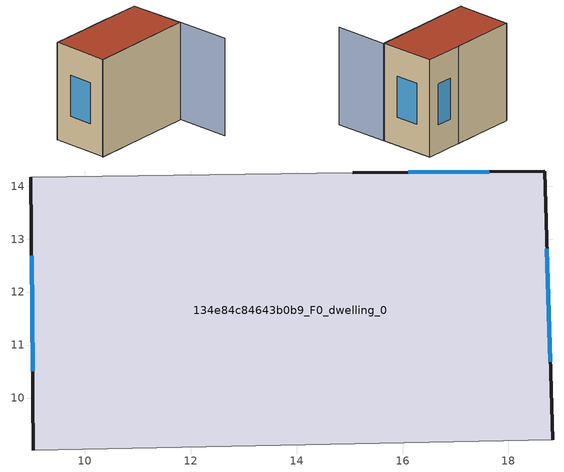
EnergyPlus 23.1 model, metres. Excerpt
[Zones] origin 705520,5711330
134e84c84643b0b9_F0_dwelling_0
 floor ground (EU_floor_Construction): 18.68,14.29 18.83,9.21 9.02,9.02 8.98,14.17 15.06,14.25 z0
 wall outside (EU_wall_Construction): 18.83,9.21 18.68,14.29 15.06,14.25 / 8.98,14.17 9.02,9.02 z0:9
 wall adiabatic (EU_wall_Construction): 9.02,9.02 18.83,9.21 / 15.06,14.25 8.98,14.17 z0:9
 window (EU_Window_Construction): 18.79,10.68 18.73,12.82 / 8.99,12.68 9.01,10.51 / 17.64,14.28 16.11,14.26 z2.6:6.4
 roof outside (EU_roof_Construction): 18.83,9.21 18.68,14.29 15.06,14.25 8.98,14.17 9.02,9.02 z9
shading: 8.97,9.02 18.88,9.24 / 18.88,9.24 18.99,4.29 / 15.08,14.25 8.95,14.17 z0:9
[Building]
EU S2 Campaign: North Axis=0; Terrain=City; Solar Distribution=FullExterior
[Site:Location]
London: Latitude=51.5; Longitude=-0.5; Time Zone=0; Elevation=25
[SizingPeriod:WeatherFileDays]
AnnualSizingPeriod: Begin Month=1; Begin Day of Month=1; End Month=12; End Day of Month=31; Day of Week for Start Day=Monday; Use Weather File Daylight Saving Period=No; Use Weather File Rain and Snow Indicators=No
[MATERIAL]
EU_InternalMass_Material: Roughness=MediumRough; Thickness=0.1; Conductivity=1; Density=1800; Specific Heat=900; Thermal Absorptance=0.9; Solar Absorptance=0.7; Visible Absorptance=0.7
[MATERIAL:NOMASS] Roughness=MediumRough; Thermal Absorptance=0.9; Solar Absorptance=0.7; Visible Absorptance=0.7
Name | Thermal Resistance
EU_wall_NoMass | 0.724719
EU_roof_NoMass | 2.98947
EU_floor_NoMass | 2.39157
[WINDOWMATERIAL:SIMPLEGLAZINGSYSTEM]
EU_Window_SimpleGlazing: UFactor=2.63425; Solar Heat Gain Coefficient=0.76; Visible Transmittance=0.76
[CONSTRUCTION]
EU_wall_Construction: EU_wall_NoMass
EU_roof_Construction: EU_roof_NoMass
EU_floor_Construction: EU_floor_NoMass
EU_InternalMass_Construction: EU_InternalMass_Material
EU_Window_Construction: EU_Window_SimpleGlazing
[ZONE]
134e84c84643b0b9_F0_dwelling_0: Type=1; Multiplier=1; Ceiling Height=autocalculate; Volume=449.38; Floor Area=autocalculate; Part of Total Floor Area=Yes
[INTERNALMASS]
134e84c84643b0b9_F0_dwelling_0_EU_InternalMass: Construction=EU_InternalMass_Construction; Zone or ZoneList=134e84c84643b0b9_F0_dwelling_0; Surface Area=49.931
[OTHEREQUIPMENT]
EU_Step8_InternalGain_134e84c84643b0b9_F0_dwelling_0_f000: Fuel Type=Electricity; Zone or ZoneList or Space or SpaceList=134e84c84643b0b9_F0_dwelling_0; Schedule=EU_Step8_GainSchedule_134e84c84643b0b9_F0_dwelling_0_f000; Design Level Calculation Method=Watts/Area; Power per Zone Floor Area=1; Fraction Latent=0; Fraction Radiant=0; Fraction Lost=0; Carbon Dioxide Generation Rate=0; EndUse Subcategory=EU_Step8_InternalGains
[ZONEVENTILATION:DESIGNFLOWRATE]
EU_ConstantAir_134e84c84643b0b9_F0_dwelling_0: Zone or ZoneList or Space or SpaceList=134e84c84643b0b9_F0_dwelling_0; Schedule=EU_AlwaysOn; Design Flow Rate Calculation Method=AirChanges/Hour; Air Changes per Hour=0.418135; Ventilation Type=Natural; Fan Pressure Rise=0; Fan Total Efficiency=1; Constant Term Coefficient=1; Temperature Term Coefficient=0; Velocity Term Coefficient=0; Velocity Squared Term Coefficient=0; Minimum Indoor Temperature=-100; Maximum Indoor Temperature=100; Delta Temperature=-100; Minimum Outdoor Temperature=-100; Maximum Outdoor Temperature=100; Maximum Wind Speed=40
[HVACTEMPLATE:THERMOSTAT]
EU_HeatOnly_134e84c84643b0b9_F0_dwelling_0: Constant Heating Setpoint=20; Constant Cooling Setpoint=50
[HVACTEMPLATE:ZONE:IDEALLOADSAIRSYSTEM]
134e84c84643b0b9_F0_dwelling_0: Template Thermostat=EU_HeatOnly_134e84c84643b0b9_F0_dwelling_0; System Availability Schedule=EU_AlwaysOn; Maximum Heating Supply Air Temperature=50; Minimum Cooling Supply Air Temperature=13; Maximum Heating Supply Air Humidity Ratio=0.0156; Minimum Cooling Supply Air Humidity Ratio=0.0077; Heating Limit=NoLimit; Cooling Limit=NoLimit; Heating Availability Schedule=EU_AlwaysOn; Cooling Availability Schedule=EU_CoolingOff; Dehumidification Control Type=ConstantSensibleHeatRatio; Cooling Sensible Heat Ratio=0.7; Dehumidification Setpoint=60; Humidification Control Type=None; Humidification Setpoint=30; Outdoor Air Method=None; Outdoor Air Flow Rate per Person=0.00944; Outdoor Air Flow Rate per Zone Floor Area=0; Outdoor Air Flow Rate per Zone=0; Demand Controlled Ventilation Type=None; Outdoor Air Economizer Type=NoEconomizer; Heat Recovery Type=None; Sensible Heat Recovery Effectiveness=0.7; Latent Heat Recovery Effectiveness=0.65
[SIZING:ZONE]
134e84c84643b0b9_F0_dwelling_0: Zone Cooling Design Supply Air Temperature Input Method=SupplyAirTemperature; Zone Cooling Design Supply Air Temperature=13; Zone Heating Design Supply Air Temperature Input Method=SupplyAirTemperature; Zone Heating Design Supply Air Temperature=50; Zone Cooling Design Supply Air Humidity Ratio=0.008; Zone Heating Design Supply Air Humidity Ratio=0.008; Cooling Design Air Flow Method=DesignDay; Cooling Design Air Flow Rate=0; Cooling Minimum Air Flow per Zone Floor Area=0.000762; Cooling Minimum Air Flow=0; Cooling Minimum Air Flow Fraction=0.2; Heating Design Air Flow Method=DesignDay; Heating Design Air Flow Rate=0; Heating Maximum Air Flow per Zone Floor Area=0.002032; Heating Maximum Air Flow=0.141576; Heating Maximum Air Flow Fraction=0.3; Account for Dedicated Outdoor Air System=No; Dedicated Outdoor Air System Control Strategy=NeutralSupplyAir; Dedicated Outdoor Air Low Setpoint Temperature for Design=autosize; Dedicated Outdoor Air High Setpoint Temperature for Design=autosize; Zone Load Sizing Method=Sensible Load Only No Latent Load; Zone Latent Cooling Design Supply Air Humidity Ratio Input Method=HumidityRatioDifference; Zone Cooling Design Supply Air Humidity Ratio Difference=0.005; Zone Latent Heating Design Supply Air Humidity Ratio Input Method=HumidityRatioDifference; Zone Humidification Design Supply Air Humidity Ratio Difference=0.005
[SCHEDULE:CONSTANT]
Name | Hourly Value
EU_AlwaysOn | 1
EU_CoolingOff | 0
[SCHEDULE:FILE]
EU_Step8_GainSchedule_134e84c84643b0b9_F0_dwelling_0_f000: File=../../schedules/134e84c84643b0b9/134e84c84643b0b9_F0_dwelling_0_f000_gain.csv; Column Number=1; Rows to Skip at Top=0; Number of Hours of Data=8760; Column Separator=Comma; Interpolate to Timestep=No; Minutes per Item=60; Adjust Schedule for Daylight Savings=Yes
